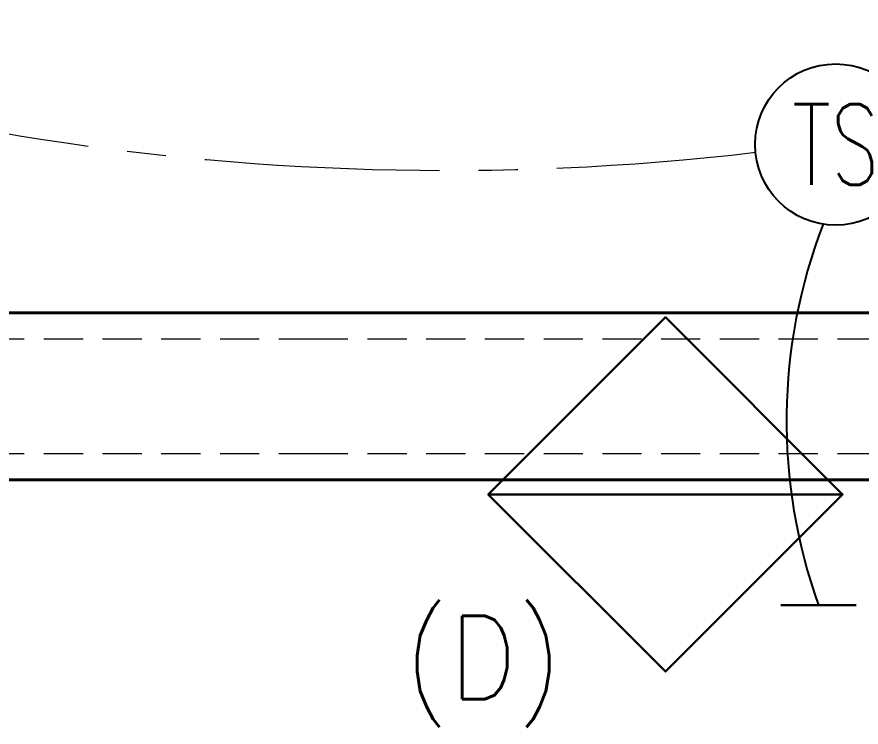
# Model space of a CAD drawing. Header units: inches. Extents: x 51 to 3278, y 66 to 1678.
# Drawn here: x 1562.8 to 1643.7, y 1055.3 to 1123.4 of the extents above; entities that cross this region are included whole.
import ezdxf
from ezdxf.enums import TextEntityAlignment as Align

# ---------------------------------------------------------------- set-up
doc = ezdxf.new("R2010")
doc.units = ezdxf.units.IN
doc.header["$LTSCALE"] = 30
doc.header["$MEASUREMENT"] = 0
doc.linetypes.add('CENTER2', pattern=[1.125, 0.75, -0.125, 0.125, -0.125])
doc.linetypes.add('HIDDEN2', pattern=[0.1875, 0.125, -0.0625])
for name, color, linetype, lineweight in [('LIN', 4, 'HIDDEN2', 18), ('m-devc-text', 71, 'Continuous', 25), ('M-HVAC-EXST-DUCT', 4, 'Continuous', 40), ('M-HVAC-NEWW-DIFF', 6, 'Continuous', 30), ('M-HVAC-NEWW-DUCT', 1, 'Continuous', 30), ('M-HVAC-NEWW-STAT', 3, 'Continuous', 25), ('M-HVAC-NEWW-STAT-WIRE', 2, 'CENTER2', 20), ('M-TEXT', 71, 'Continuous', 25)]:
    doc.layers.add(name, color=color, linetype=linetype, lineweight=lineweight)
doc.styles.add('A', font='SIMPLEX.shx', dxfattribs={"width": 0.9, "height": 8})
doc.styles.get("Standard").update_dxf_attribs({"font": 'simplex.shx'})

# ---------------------------------------------------------------- blocks, each defined once
blk = doc.blocks.new('Hva-Tst03')
at = {"ltscale": 0.35}
blk.add_circle((0, 0), 0.08041, dxfattribs=at)
at = {"layer": 'm-devc-text', "width": 0.7}
blk.add_attdef('TS', text='', height=0.08022, dxfattribs=at).set_placement((0, 0), align=Align.MIDDLE)
blk = doc.blocks.new('HVA-bkt2')
blk.add_line((0, 0.046875), (0, -0.046875))
blk = doc.blocks.new('Hva-Ret01')
at = {"ltscale": 0.5}
blk.add_lwpolyline([(0, 24), (24, 0), (0, 0), (0, 24), (24, 0), (24, 24)], close=True, dxfattribs=at)

msp = doc.modelspace()

# ---------------------------------------------------------------- linework, layer by layer
at = {"layer": 'LIN'}
for p, q in [((1591.66, 1092.494), (1532.535, 1092.494)), ((1650.785, 1092.494), (1591.66, 1092.494)), ((1591.66, 1081.494), (1532.535, 1081.494)), ((1650.785, 1081.494), (1591.66, 1081.494))]:
    msp.add_line(p, q, dxfattribs=at)
at = {"layer": 'M-HVAC-EXST-DUCT'}
for p, q in [((1591.66, 1094.994), (1532.535, 1094.994)), ((1591.66, 1094.994), (1591.66, 1095.004)), ((1650.785, 1094.994), (1591.66, 1094.994)), ((1591.66, 1078.994), (1532.535, 1078.994)), ((1591.66, 1078.994), (1591.66, 1079.004)), ((1650.785, 1078.994), (1591.66, 1078.994))]:
    msp.add_line(p, q, dxfattribs=at)
at = {"layer": 'M-HVAC-NEWW-STAT-WIRE'}
msp.add_arc((1604.018, 1361.594), 252.947, 211.22927, 276.70855, dxfattribs=at)
at = {"layer": 'M-TEXT'}
msp.add_arc((1688.838, 1084.648), 52.296, 158.86901, 199.72206, dxfattribs=at)

# ---------------------------------------------------------------- block references
at = {"layer": 'M-HVAC-NEWW-DIFF', "rotation": 225}
msp.add_blockref('Hva-Ret01', (1624.945, 1094.586), dxfattribs=at)
at = {"layer": 'M-HVAC-NEWW-DUCT', "xscale": 76.80000000000001, "yscale": 76.80000000000001, "zscale": 76.80000000000001, "rotation": 270.0000026769697}
msp.add_blockref('HVA-bkt2', (1639.61, 1067, 0), dxfattribs=at)
at = {"layer": 'M-HVAC-NEWW-STAT', "xscale": 96, "yscale": 96, "zscale": 96}
msp.add_blockref('Hva-Tst03', (1641.25, 1111.127), dxfattribs=at).add_auto_attribs({'TS': 'TS'})

# ---------------------------------------------------------------- texts
at = {"layer": 'M-HVAC-EXST-DUCT'}
for s, p in [('FULL JOINT                              LP                  Supply              130.500   116.500   130.500   116.500   16.000    16.000    59.125    1.57080   0.000     0.000     1         RIGHT     1D090     ', (1591.66, 1094.994)), ('FULL JOINT                              LP                  Supply              130.500   116.500   130.500   116.500   16.000    16.000    59.125    1.57080   0.000     0.000     1         LEFT      1D090     ', (1591.66, 1078.994))]:
    msp.add_text(s, height=0.00001, rotation=90, dxfattribs=at).set_placement(p)
at = {"layer": 'M-TEXT', "style": 'A', "width": 0.9}
msp.add_text('(D)', height=7.9997, dxfattribs=at).set_placement((1599.92, 1057.985, 0))

doc.saveas('drawing.dxf')
